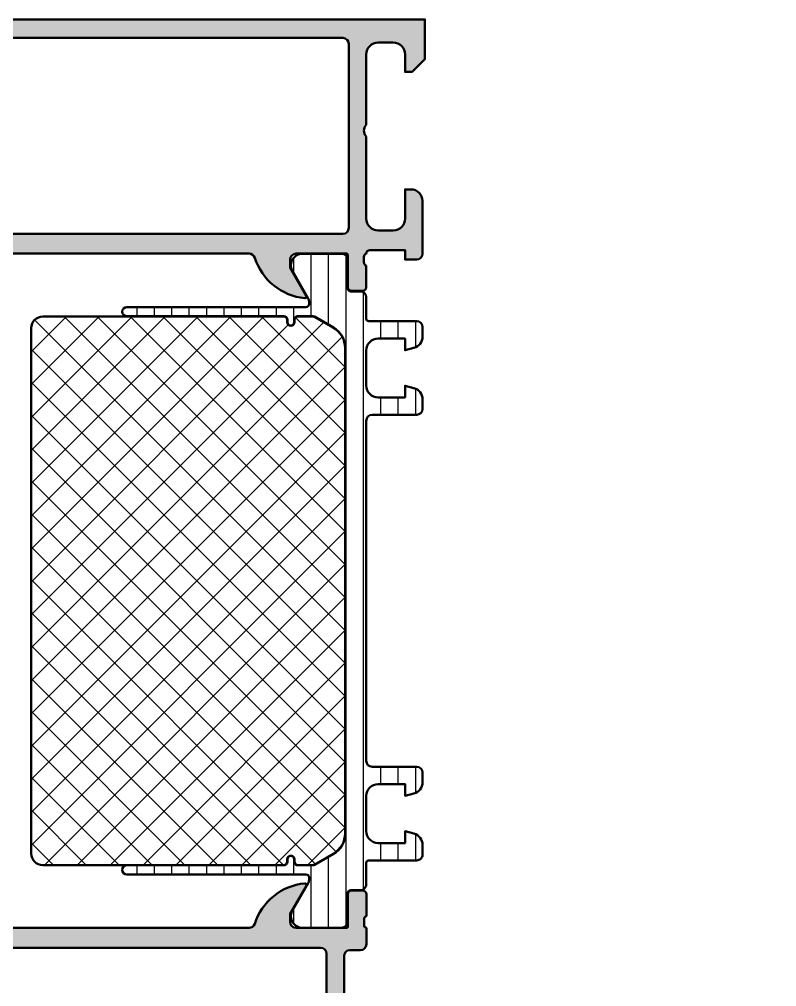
# Model space of a CAD drawing. Extents: x 0 to 114, y -75 to 90.
# Drawn here: x 49.4 to 114, y 7.5 to 90 of the extents above; entities that cross this region are included whole.
import ezdxf

# ---------------------------------------------------------------- set-up
doc = ezdxf.new("R2010")
doc.units = 0
for name, color, linetype, lineweight in [('0S-Alu contour', 7, 'Continuous', 50), ('0S-Alu hatch', 252, 'Continuous', 25), ('0S-Plastic contour', 254, 'Continuous', 50), ('0S-Plastic hatch', 253, 'Continuous', 25), ('0S-PT contour', 91, 'Continuous', 50), ('0S-PT hatch', 103, 'Continuous', 25)]:
    doc.layers.add(name, color=color, linetype=linetype, lineweight=lineweight)

# ---------------------------------------------------------------- blocks, each defined once
blk = doc.blocks.new('445390__541EFB3B_60F4_4F3A_9AED_C607F60F42E0_')
at = {"layer": '0S-Alu hatch'}
h = blk.add_hatch(color=256, dxfattribs=at)
edge = h.paths.add_edge_path()
edge.add_arc((35.49999999999999, 11.09999999999999), 0.4999999999999929, 180, 270)
edge.add_line((35.49999999999999, 10.6), (36.40000000000002, 10.6))
edge.add_ellipse((36.40000000000003, 10.10000000000001), major_axis=(-0.4999999999999929, 0), ratio=1, start_angle=180, end_angle=270.0000000000008, ccw=False)
edge.add_line((36.90000000000002, 10.10000000000001), (36.90000000000001, 3.4311192034013))
edge.add_ellipse((35.90000000000002, 3.4311192034013), major_axis=(-0.9999999999999928, 0), ratio=1, start_angle=94.08561677997449, end_angle=180, ccw=False)
edge.add_line((35.97124704998793, 2.433660503570572), (29.90000000000001, 2.000000000000001))
edge.add_line((29.90000000000001, 2.000000000000001), (9.099999999999998, 1.999999999999999))
edge.add_ellipse((9.099999999999998, 2.499999999999997), major_axis=(-0.4999999999999983, 0), ratio=1, start_angle=0, end_angle=90, ccw=False)
edge.add_line((8.6, 2.499999999999997), (8.6, 3.299999999999998))
edge.add_ellipse((9.1, 3.299999999999998), major_axis=(-0.5, 0), ratio=1, start_angle=270, end_angle=360, ccw=False)
edge.add_line((9.1, 3.799999999999998), (9.6, 3.799999999999998))
edge.add_arc((9.6, 4.299999999999998), 0.5, 270, 360)
edge.add_line((10.1, 4.299999999999994), (10.1, 4.499999999999995))
edge.add_arc((9.600000000000001, 4.5), 0.5, 0, 90)
edge.add_line((9.600000000000001, 5), (6.8, 4.999999999999999))
edge.add_arc((6.799999999999999, 4.5), 0.4999999999999983, 89.99999999999991, 180)
edge.add_line((6.300000000000001, 4.5), (6.300000000000001, 3.999999999999999))
edge.add_line((6.300000000000001, 3.999999999999999), (7.300000000000001, 3.999999999999999))
edge.add_line((7.300000000000001, 3.999999999999999), (7.300000000000002, 2.5))
edge.add_ellipse((6.300000000000002, 2.499999999999999), major_axis=(-1, 0), ratio=1, start_angle=90, end_angle=180, ccw=False)
edge.add_line((6.300000000000002, 1.499999999999999), (2.299999999999999, 1.499999999999998))
edge.add_ellipse((2.299999999999999, 2.499999999999999), major_axis=(-1, 0), ratio=1, start_angle=0, end_angle=90, ccw=False)
edge.add_line((1.299999999999999, 2.499999999999999), (1.299999999999999, 3.999999999999998))
edge.add_line((1.299999999999999, 3.999999999999998), (2.299999999999999, 3.999999999999999))
edge.add_line((2.299999999999999, 3.999999999999999), (2.3, 4.499999999999997))
edge.add_arc((1.799999999999998, 4.499999999999997), 0.5000000000000023, 0, 89.99999999999991)
edge.add_line((1.799999999999999, 5), (0.5000000000000026, 5.000000000000002))
edge.add_arc((0.5000000000000016, 4.5), 0.5000000000000018, 89.99999999999991, 180)
edge.add_line((-2e-16, 4.5), (0, 0.5))
edge.add_arc((0.5, 0.5), 0.5, 180, 269.9999999999999)
edge.add_line((0.4999999999999998, 0), (29.5, -2.1e-15))
edge.add_ellipse((29.5, -0.4999999999999987), major_axis=(-0.4999999999999966, 0), ratio=1, start_angle=180, end_angle=270, ccw=False)
edge.add_line((30, -0.4999999999999991), (29.99999999999998, -73.49999999999999))
edge.add_arc((31.49999999999998, -73.49999999999999), 1.5, 180, 270)
edge.add_line((31.49999999999998, -74.99999999999999), (82.50000000000006, -75.00000000000001))
edge.add_arc((82.50000000000003, -73.50000000000003), 1.499999999999985, 270.0000000000005, 360)
edge.add_line((84.00000000000001, -73.50000000000003), (84, -0.4999999999999858))
edge.add_ellipse((84.49999999999999, -0.4999999999999825), major_axis=(-0.4999999999999858, 0), ratio=1, start_angle=269.9999999999984, end_angle=360, ccw=False)
edge.add_line((84.50000000000001, 3.3e-15), (113.5, 0))
edge.add_arc((113.5, 0.5), 0.5, 270, 360)
edge.add_line((114, 0.5), (114, 4.500000000000001))
edge.add_arc((113.5, 4.500000000000001), 0.5, 0, 90)
edge.add_line((113.5, 5.000000000000001), (112.2, 5.000000000000005))
edge.add_arc((112.2, 4.500000000000019), 0.4999999999999858, 90, 180)
edge.add_line((111.7, 4.500000000000033), (111.7, 3.999999999999999))
edge.add_line((111.7, 3.999999999999999), (112.7, 4))
edge.add_line((112.7, 4), (112.7, 2.500000000000021))
edge.add_ellipse((111.7, 2.500000000000001), major_axis=(-1, 0), ratio=1, start_angle=90, end_angle=180, ccw=False)
edge.add_line((111.7, 1.500000000000001), (107.7, 1.50000000000001))
edge.add_ellipse((107.7, 2.50000000000001), major_axis=(-1, 0), ratio=1, start_angle=0, end_angle=90, ccw=False)
edge.add_line((106.7, 2.500000000000011), (106.7, 3.999999999999998))
edge.add_line((106.7, 3.999999999999998), (107.7, 3.999999999999999))
edge.add_line((107.7, 3.999999999999999), (107.7, 4.499999999999957))
edge.add_arc((107.2, 4.499999999999972), 0.5000000000000285, 0, 90)
edge.add_line((107.2, 5), (104.4, 5.000000000000007))
edge.add_arc((104.4, 4.500000000000021), 0.4999999999999858, 90, 180)
edge.add_line((103.9, 4.500000000000092), (103.9, 4.300000000000031))
edge.add_arc((104.4, 4.299999999999996), 0.5, 180, 270.0000000000017)
edge.add_line((104.4, 3.799999999999996), (104.8999999999999, 3.800000000000008))
edge.add_ellipse((104.8999999999999, 3.29999999999998), major_axis=(-0.5000000000000285, 0), ratio=1, start_angle=180, end_angle=270, ccw=False)
edge.add_line((105.4, 3.299999999999962), (105.4, 2.499999999999991))
edge.add_ellipse((104.8999999999999, 2.500000000000009), major_axis=(-0.5000000000000142, 0), ratio=1, start_angle=90, end_angle=180, ccw=False)
edge.add_line((104.8999999999999, 1.999999999999995), (84.10000000000001, 2.000000000000001))
edge.add_line((84.10000000000001, 2.000000000000001), (78.02875295001209, 2.433660503570569))
edge.add_ellipse((78.1, 3.431119203401318), major_axis=(-1.000000000000013, 0), ratio=1, start_angle=0, end_angle=85.91438322002551, ccw=False)
edge.add_line((77.09999999999998, 3.431119203401317), (77.09999999999998, 10.09999999999999))
edge.add_ellipse((77.6, 10.09999999999999), major_axis=(-0.5000000000000142, 0), ratio=1, start_angle=270, end_angle=360, ccw=False)
edge.add_line((77.6, 10.6), (78.5, 10.6))
edge.add_arc((78.5, 11.09999999999998), 0.4999999999999858, 270, 360)
edge.add_line((78.99999999999999, 11.09999999999998), (79, 12.49999999999999))
edge.add_ellipse((79.07883644654306, 12.7675205919931), major_axis=(-0.2788950563274388, 0), ratio=1, start_angle=-1.164589373961121, end_angle=73.58012358050348, ccw=False)
edge.add_line((78.799999, 12.77318899999081), (78.799999, 13.22678299999139))
edge.add_ellipse((79.07886709564316, 13.23244365946856), major_axis=(-0.2789255417371458, 0), ratio=1, start_angle=-73.5754054446432, end_angle=1.1628700729103798, ccw=False)
edge.add_line((78.99999999999999, 13.4999869999915), (79, 15.379998))
edge.add_arc((78.69999999999999, 15.379998), 0.3000000000000114, 0, 90)
edge.add_line((78.69999999999999, 15.67999800000001), (77.72002568095719, 15.679998))
edge.add_arc((77.72002568095719, 15.37999800000002), 0.2999999999999829, 90, 180)
edge.add_line((77.4200256809572, 15.37999800000002), (77.4200256809572, 12.62000000000001))
edge.add_ellipse((77.30002568095723, 12.62000000000001), major_axis=(-0.1199999999999761, 0), ratio=1, start_angle=90, end_angle=180, ccw=False)
edge.add_line((77.30002568095723, 12.50000000000003), (73.00000000000004, 12.50000000000003))
edge.add_ellipse((73.00000000000004, 13.00000000000003), major_axis=(-0.5, 0), ratio=1, start_angle=0, end_angle=90, ccw=False)
edge.add_line((72.50000000000004, 13.00000000000008), (72.50000000000011, 13.70000000000008))
edge.add_line((72.50000000000011, 13.70000000000008), (73.88149545762253, 16.0928203230276))
edge.add_arc((73.7618802153519, 16.16188021535175), 0.1381197846482771, 329.9999999999972, 455.6225775507961)
edge.add_arc((74.23822324117366, 11.32339113815268), 4.99999999999951, 95.62257755079023, 162.2515836439295)
edge.add_ellipse((68.99999999999984, 13.00000000000052), major_axis=(-0.5000000000004983, 0), ratio=1, start_angle=90, end_angle=162.2515836439297, ccw=False)
edge.add_line((68.99999999999984, 12.50000000000002), (45.00000000000011, 12.50000000000003))
edge.add_ellipse((45.00000000000011, 13.00000000000055), major_axis=(-0.500000000000517, 0), ratio=1, start_angle=17.74841635607038, end_angle=90, ccw=False)
edge.add_arc((39.76177675882631, 11.3233911381527), 4.99999999999949, 17.74841635607047, 84.3774224492089)
edge.add_arc((40.23811978464816, 16.16188021535176), 0.1381197846482664, 84.37742244920636, 210.0000000000005)
edge.add_line((40.11850454237752, 16.09282032302763), (41.49999999999987, 13.7000000000001))
edge.add_line((41.49999999999987, 13.7000000000001), (41.49999999999995, 13.00000000000009))
edge.add_ellipse((40.99999999999996, 13.00000000000002), major_axis=(-0.4999999999999858, 0), ratio=1, start_angle=90, end_angle=180, ccw=False)
edge.add_line((40.99999999999996, 12.50000000000004), (36.69997431904277, 12.50000000000003))
edge.add_ellipse((36.69997431904277, 12.62000000000001), major_axis=(-0.1199999999999761, 0), ratio=1, start_angle=0, end_angle=90, ccw=False)
edge.add_line((36.57997431904279, 12.62000000000001), (36.57997431904279, 15.37999800000001))
edge.add_arc((36.2799743190428, 15.37999800000001), 0.2999999999999971, 0, 90)
edge.add_line((36.2799743190428, 15.67999800000001), (35.30000000000001, 15.67999800000001))
edge.add_arc((35.30000000000001, 15.379998), 0.3000000000000114, 90, 180)
edge.add_line((35, 15.379998), (35, 13.4999869999915))
edge.add_ellipse((34.92113290435684, 13.23244365946857), major_axis=(-0.278925541737144, 0), ratio=1, start_angle=178.8371299271155, end_angle=253.5754054446462, ccw=False)
edge.add_line((35.200001, 13.22678299999152), (35.200001, 12.77318899999148))
edge.add_ellipse((34.92116355345696, 12.76752059199311), major_axis=(-0.2788950563274308, 0), ratio=1, start_angle=106.4198764194924, end_angle=181.1645893740985, ccw=False)
edge.add_line((35, 12.49999999999999), (35, 11.09999999999999))
edge = h.paths.add_edge_path()
edge.add_line((75.1, 1.599999999999999), (38.9, 1.600000000000001))
edge.add_ellipse((38.9, 2.100000000000001), major_axis=(-0.5, 0), ratio=1, start_angle=0, end_angle=90, ccw=False)
edge.add_line((38.4, 2.100000000000001), (38.39999999999999, 10.3))
edge.add_ellipse((38.89999999999999, 10.3), major_axis=(-0.5, 0), ratio=1, start_angle=270, end_angle=360, ccw=False)
edge.add_line((38.89999999999999, 10.8), (75.1, 10.8))
edge.add_ellipse((75.1, 10.3), major_axis=(-0.5, 0), ratio=1, start_angle=180, end_angle=270, ccw=False)
edge.add_line((75.6, 10.3), (75.6, 2.100000000000006))
edge.add_ellipse((75.1, 2.100000000000004), major_axis=(-0.5, 0), ratio=1, start_angle=90, end_angle=180, ccw=False)
edge = h.paths.add_edge_path()
edge.add_line((31.99999999999999, -71.5), (32, -0.5))
edge.add_ellipse((32.5, -0.4999999999999984), major_axis=(-0.5, 0), ratio=1, start_angle=270, end_angle=360, ccw=False)
edge.add_line((32.5, 1.6e-15), (81.5, 0))
edge.add_ellipse((81.5, -0.5), major_axis=(-0.5, 0), ratio=1, start_angle=180, end_angle=270, ccw=False)
edge.add_line((82, -0.5), (82, -71.5))
edge.add_ellipse((81.5, -71.5), major_axis=(-0.5, 0), ratio=1, start_angle=90, end_angle=180, ccw=False)
edge.add_line((81.5, -72), (32.49999999999999, -72))
edge.add_ellipse((32.49999999999999, -71.5), major_axis=(-0.5, 0), ratio=1, start_angle=0, end_angle=90, ccw=False)
at = {"layer": '0S-Alu contour', "color": 7}
for points in [[(72.50000000000004, 13.00000000000008), (72.50000000000011, 13.70000000000008), (73.88149545762253, 16.0928203230276)], [(78.69999999999999, 15.67999800000001), (77.72002568095719, 15.679998)], [(77.4200256809572, 15.37999800000002), (77.4200256809572, 12.62000000000001)], [(78.99999999999999, 13.4999869999915), (79, 15.379998)], [(78.799999, 12.77318899999081), (78.799999, 13.22678299999139)], [(68.99999999999984, 12.50000000000002), (45.00000000000011, 12.50000000000003)], [(77.30002568095723, 12.50000000000003), (73.00000000000004, 12.50000000000003)], [(78.99999999999999, 11.09999999999998), (79, 12.49999999999999)], [(38.89999999999999, 10.8), (75.1, 10.8)], [(75.6, 10.3), (75.6, 2.100000000000006)], [(77.09999999999998, 3.431119203401317), (77.09999999999998, 10.09999999999999)], [(77.6, 10.6), (78.5, 10.6)]]:
    blk.add_lwpolyline(points, dxfattribs=at)
for centre, radius, start, end in [((74.23822324117366, 11.32339113815268), 4.99999999999951, 95.62257755079023, 162.2515836439295), ((73.7618802153519, 16.16188021535175), 0.1381197846482771, 329.9999999999972, 95.62257755079611), ((77.72002568095719, 15.37999800000002), 0.2999999999999829, 90, 180), ((78.69999999999999, 15.379998), 0.3000000000000114, 0, 90), ((78.5, 11.09999999999998), 0.4999999999999858, 270, 0)]:
    blk.add_arc(centre, radius, start, end, dxfattribs=at)
at = {"layer": '0S-Alu contour', "color": 7, "extrusion": (0, 0, -1)}
for centre, radius, start, end in [((-79.07886709564316, 13.23244365946856), 0.2789255417371458, 358.8371299270896, 73.57540544464332), ((-68.99999999999984, 13.00000000000052), 0.5000000000004983, 197.7484163560703, 270), ((-73.00000000000004, 13.00000000000003), 0.5, 270, 0), ((-77.30002568095723, 12.62000000000001), 0.1199999999999761, 180, 270), ((-79.07883644654306, 12.7675205919931), 0.2788950563274388, 286.4198764194965, 1.164589373961092), ((-75.1, 10.3), 0.5, 90, 180), ((-77.6, 10.09999999999999), 0.5000000000000142, 0, 90)]:
    blk.add_arc(centre, radius, start, end, dxfattribs=at)
blk = doc.blocks.new('245323__992BF1FC_5A64_401B_8318_E4103313FAB8___43CEB9C8_2DA6_4820_9456_BE8744EDEC01_')
at = {"layer": '0S-Plastic hatch'}
h = blk.add_hatch(dxfattribs=at)
h.set_pattern_fill('ANSI31', color=256, scale=0.4680000000000001, angle=45, style=0)
h.set_pattern_definition([(90, (0, 0), (-1.4859, 0), [])])
edge = h.paths.add_edge_path()
edge.add_arc((79.20000000000122, 64.45000000004713), 0.2100000000000222, 180, 270.0000000000039)
edge.add_line((79.20000000000124, 64.2400000000471), (83.30000000000122, 64.24000000004703))
edge.add_ellipse((83.3000000000012, 63.75000000004705), major_axis=(-0.4899999999999807, 0), ratio=1, start_angle=180, end_angle=269.99999999999835, ccw=False)
edge.add_line((83.79000000000119, 63.75000000004704), (83.79000000000116, 62.91925077667265))
edge.add_ellipse((82.80000000000128, 62.91925077667268), major_axis=(-0.9899999999998952, 0), ratio=1, start_angle=105.0000000000039, end_angle=180, ccw=False)
edge.add_line((83.0562308546528, 61.96298420864661), (82.31000000000112, 61.76303225377548))
edge.add_line((82.31000000000112, 61.76303225377548), (82.31000000000117, 62.76000000004696))
edge.add_line((82.31000000000117, 62.76000000004696), (80.0000000000012, 62.7600000000471))
edge.add_arc((80.00000000000114, 61.7500000000471), 1.010000000000005, 89.99999999999677, 180)
edge.add_line((78.99000000000113, 61.75000000004714), (78.99000000000103, 58.75000000004713))
edge.add_arc((80.00000000000101, 58.7500000000471), 1.009999999999976, 180, 269.9999999999976)
edge.add_line((80.00000000000097, 57.74000000004713), (82.31000000000101, 57.74000000004702))
edge.add_line((82.31000000000101, 57.74000000004702), (82.31000000000104, 58.73696774631861))
edge.add_line((82.31000000000104, 58.73696774631861), (83.05623085465251, 58.53701579144757))
edge.add_ellipse((82.80000000000105, 57.58074922342142), major_axis=(-0.9899999999999664, 0), ratio=1, start_angle=180, end_angle=255.0000000000015, ccw=False)
edge.add_line((83.79000000000102, 57.58074922342137), (83.79000000000094, 56.75000000004693))
edge.add_ellipse((83.30000000000099, 56.75000000004695), major_axis=(-0.4899999999999664, 0), ratio=1, start_angle=90, end_angle=180, ccw=False)
edge.add_line((83.30000000000099, 56.26000000004698), (79.50000000000097, 56.2600000000471))
edge.add_arc((79.50000000000097, 55.7500000000471), 0.509999999999998, 90, 180)
edge.add_line((78.99000000000098, 55.75000000004711), (78.99000000000007, 26.74999999999992))
edge.add_arc((79.50000000000004, 26.7499999999999), 0.5099999999999767, 180, 269.9999999999984)
edge.add_line((79.50000000000001, 26.23999999999993), (83.30000000000008, 26.23999999999982))
edge.add_ellipse((83.30000000000007, 25.74999999999985), major_axis=(-0.4899999999999701, 0), ratio=1, start_angle=180, end_angle=269.99999999999835, ccw=False)
edge.add_line((83.79000000000003, 25.74999999999982), (83.78999999999999, 24.91925077662549))
edge.add_ellipse((82.7999999999999, 24.91925077662553), major_axis=(-0.9900000000000942, 0), ratio=1, start_angle=104.999999999994, end_angle=180, ccw=False)
edge.add_line((83.05623085465132, 23.96298420859923), (82.30999999999999, 23.76303225372832))
edge.add_line((82.30999999999999, 23.76303225372832), (82.30999999999999, 24.75999999999983))
edge.add_line((82.30999999999999, 24.75999999999983), (79.99999999999991, 24.75999999999987))
edge.add_arc((79.9999999999999, 23.74999999999994), 1.00999999999993, 89.9999999999992, 180)
edge.add_line((78.98999999999997, 23.74999999999996), (78.98999999999988, 20.74999999999995))
edge.add_arc((79.99999999999987, 20.74999999999992), 1.00999999999999, 180, 269.9999999999992)
edge.add_line((79.99999999999984, 19.73999999999993), (82.30999999999985, 19.73999999999985))
edge.add_line((82.30999999999985, 19.73999999999985), (82.30999999999989, 20.73696774627145))
edge.add_line((82.30999999999989, 20.73696774627145), (83.0562308546514, 20.53701579140031))
edge.add_ellipse((82.79999999999986, 19.58074922337416), major_axis=(-0.9899999999999854, 0), ratio=1, start_angle=180, end_angle=254.9999999999958, ccw=False)
edge.add_line((83.78999999999984, 19.58074922337413), (83.78999999999981, 18.74999999999973))
edge.add_ellipse((83.29999999999983, 18.74999999999976), major_axis=(-0.4899999999999807, 0), ratio=1, start_angle=89.9999999999967, end_angle=180, ccw=False)
edge.add_line((83.2999999999998, 18.25999999999978), (79.19999999999983, 18.25999999999994))
edge.add_arc((79.19999999999983, 18.04999999999992), 0.2100000000000186, 90, 180)
edge.add_line((78.98999999999981, 18.04999999999993), (78.98999999999974, 16.20999432109044))
edge.add_ellipse((78.50000267890206, 16.20999432109045), major_axis=(-0.4899973210976753, 0), ratio=1, start_angle=89.9999999999983, end_angle=180, ccw=False)
edge.add_line((78.50000267890205, 15.71999699999278), (77.68966866665959, 15.71999699999997))
edge.add_arc((77.68966866665953, 15.40999699999991), 0.3100000000000538, 89.99999999998948, 180.0079248428868)
edge.add_line((77.37966866962476, 15.4099541224737), (77.38000061237648, 13.01006375010292))
edge.add_ellipse((76.89000463963298, 13.00999597742343), major_axis=(-0.4899959774304124, 0), ratio=1, start_angle=89.9999999982237, end_angle=180.0079247354532, ccw=False)
edge.add_line((76.89000463961779, 12.51999999999302), (73.41417750380852, 12.5200000000001))
edge.add_ellipse((73.55577115088462, 13.49981807472294), major_axis=(-0.9899960709244716, 0), ratio=1, start_angle=-32.740756988377996, end_angle=81.77710364110033, ccw=False)
edge.add_line((72.7230594459037, 14.03524634894243), (74.04169560553912, 16.31919148718637))
edge.add_arc((73.60002263447416, 16.57419146097195), 0.5099999999999995, 330.0000034006501, 360.0057438232341)
edge.add_line((74.11002263191146, 16.57424258777202), (74.10999999868388, 16.80002606457016))
edge.add_arc((73.84999999994506, 16.79999999995479), 0.2600000000452897, 0.0057438170791521, 89.99999999386515)
edge.add_line((73.8499999999729, 17.06000000000009), (58.57101353298074, 17.06000000000113))
edge.add_ellipse((58.57101353298076, 17.44925907311761), major_axis=(-0.3892590731164738, 0), ratio=1, start_angle=-90.0000000000021, end_angle=89.9999999999979, ccw=False)
edge.add_line((58.57101353298077, 17.83851814623408), (71.9548640214774, 17.83851814623368))
edge.add_arc((71.95486402147742, 18.1500000000002), 0.3114818537665194, 269.9999999999973, 360)
edge.add_line((72.26634587524394, 18.1500000000002), (72.26634587524394, 18.35057079528636))
edge.add_ellipse((72.5557750799577, 18.35057079528636), major_axis=(-0.2894292047137554, 0), ratio=1, start_angle=180, end_angle=360, ccw=False)
edge.add_line((72.84520428467145, 18.35057079528635), (72.84520428467145, 18.15000000000012))
edge.add_arc((73.15520428467137, 18.15000000000009), 0.309999999999917, 180, 273.3384387210533)
edge.add_line((73.17325675763445, 17.84052607828799), (74.46501280945999, 17.84052607828754))
edge.add_arc((74.46501280946006, 18.05052607828756), 0.2100000000000151, 269.9999999999806, 299.9999999999989)
edge.add_line((74.57001280946005, 17.86866074349281), (76.2049999999998, 18.81262103807239))
edge.add_arc((75.19999999999992, 20.55333209967914), 2.009999999999961, 299.9999999999967, 360)
edge.add_line((77.20999999999987, 20.55333209967907), (77.21000000000113, 61.94666790036812))
edge.add_arc((75.20000000000122, 61.94666790036819), 2.009999999999905, 0, 59.99999999999482)
edge.add_line((76.20500000000133, 63.68737896197473), (74.57001280946176, 64.63133925655455))
edge.add_arc((74.4650128094618, 64.44947392175989), 0.2099999999999226, 59.99999999999999, 90.00000000001165)
edge.add_line((74.46501280946175, 64.65947392175981), (73.1732567576383, 64.65947392175967))
edge.add_arc((73.15520428467313, 64.35000000004734), 0.3100000000002648, 86.66156127856368, 180)
edge.add_line((72.84520428467287, 64.35000000004734), (72.84520428467285, 64.14942920476112))
edge.add_ellipse((72.55577507995909, 64.14942920476113), major_axis=(-0.2894292047137554, 0), ratio=1, start_angle=0, end_angle=180, ccw=False)
edge.add_line((72.26634587524534, 64.14942920476113), (72.26634587524536, 64.35000000004723))
edge.add_arc((71.95486402147878, 64.35000000004727), 0.3114818537665798, 0, 90)
edge.add_line((71.95486402147878, 64.66148185381385), (58.57101353298219, 64.66148185381424))
edge.add_ellipse((58.57101353298221, 65.05074092693066), major_axis=(-0.3892590731164205, 0), ratio=1, start_angle=-90.0000000000021, end_angle=89.9999999999979, ccw=False)
edge.add_line((58.57101353298222, 65.44000000004706), (73.84999999997434, 65.44000000004729))
edge.add_arc((73.84999999997434, 65.70000000006476), 0.2600000000174703, 270, 359.9942561768293)
edge.add_line((74.10999999868534, 65.6999739354216), (74.11002263191295, 65.92575741233097))
edge.add_arc((73.60002263457949, 65.92580853910323), 0.5099999998961592, 359.9942561798751, 389.9999966024663)
edge.add_line((74.04169560554065, 66.18080851286092), (72.72305944590552, 68.46475365110472))
edge.add_ellipse((73.55577115088633, 69.00018192532438), major_axis=(-0.9899960709244833, 0), ratio=1, start_angle=-81.7771036410926, end_angle=32.74075698839118, ccw=False)
edge.add_line((73.4141775038101, 69.98000000004723), (76.89000463961956, 69.98000000005409))
edge.add_ellipse((76.89000463961953, 69.49000402260852), major_axis=(-0.4899959774455738, 0), ratio=1, start_angle=179.9920751942274, end_angle=269.9999999999967, ccw=False)
edge.add_line((77.38000061237811, 69.48993624932793), (77.37966866962628, 67.09004587703228))
edge.add_arc((77.68966866667627, 67.09000300006231), 0.3100000000152022, 179.9920752598558, 269.9999999976912)
edge.add_line((77.68966866666378, 66.7800030000471), (78.50000267890368, 66.78000300005425))
edge.add_ellipse((78.50000267890361, 66.2900056789566), major_axis=(-0.489997321097647, 0), ratio=1, start_angle=180, end_angle=269.9999999999917, ccw=False)
edge.add_line((78.99000000000126, 66.29000567895656), (78.9900000000012, 64.45000000004714))
at = {"layer": '0S-Plastic contour', "color": 7}
for points in [[(73.4141775038101, 69.98000000004723), (76.89000463961956, 69.98000000005409)], [(77.38000061237811, 69.48993624932793), (77.37966866962628, 67.09004587703228)], [(74.04169560554065, 66.18080851286092), (72.72305944590552, 68.46475365110472)], [(77.68966866666378, 66.7800030000471), (78.50000267890368, 66.78000300005425)], [(78.99000000000126, 66.29000567895656), (78.9900000000012, 64.45000000004714)], [(58.57101353298222, 65.44000000004706), (73.84999999997434, 65.44000000004729)], [(74.10999999868534, 65.6999739354216), (74.11002263191295, 65.92575741233097)], [(71.95486402147878, 64.66148185381385), (58.57101353298219, 64.66148185381424)], [(72.26634587524534, 64.14942920476113), (72.26634587524536, 64.35000000004723)], [(72.84520428467287, 64.35000000004734), (72.84520428467285, 64.14942920476112)], [(74.46501280946175, 64.65947392175981), (73.1732567576383, 64.65947392175967)], [(76.20500000000133, 63.68737896197473), (74.57001280946176, 64.63133925655455)], [(79.20000000000124, 64.2400000000471), (83.30000000000122, 64.24000000004703)], [(83.79000000000119, 63.75000000004704), (83.79000000000116, 62.91925077667265)], [(83.0562308546528, 61.96298420864661), (82.31000000000112, 61.76303225377548), (82.31000000000117, 62.76000000004696), (80.0000000000012, 62.7600000000471)], [(77.20999999999987, 20.55333209967907), (77.21000000000113, 61.94666790036812)], [(78.99000000000113, 61.75000000004714), (78.99000000000103, 58.75000000004713)], [(80.00000000000097, 57.74000000004713), (82.31000000000101, 57.74000000004702), (82.31000000000104, 58.73696774631861), (83.05623085465251, 58.53701579144757)], [(83.79000000000102, 57.58074922342137), (83.79000000000094, 56.75000000004693)], [(83.30000000000099, 56.26000000004698), (79.50000000000097, 56.2600000000471)], [(78.99000000000098, 55.75000000004711), (78.99000000000007, 26.74999999999992)], [(79.50000000000001, 26.23999999999993), (83.30000000000008, 26.23999999999982)], [(83.79000000000003, 25.74999999999982), (83.78999999999999, 24.91925077662549)], [(83.05623085465132, 23.96298420859923), (82.30999999999999, 23.76303225372832), (82.30999999999999, 24.75999999999983), (79.99999999999991, 24.75999999999987)], [(78.98999999999997, 23.74999999999996), (78.98999999999988, 20.74999999999995)], [(79.99999999999984, 19.73999999999993), (82.30999999999985, 19.73999999999985), (82.30999999999989, 20.73696774627145), (83.0562308546514, 20.53701579140031)], [(83.78999999999984, 19.58074922337413), (83.78999999999981, 18.74999999999973)], [(72.26634587524394, 18.1500000000002), (72.26634587524394, 18.35057079528636)], [(72.84520428467145, 18.35057079528635), (72.84520428467145, 18.15000000000012)], [(74.57001280946005, 17.86866074349281), (76.2049999999998, 18.81262103807239)], [(83.2999999999998, 18.25999999999978), (79.19999999999983, 18.25999999999994)], [(58.57101353298077, 17.83851814623408), (71.9548640214774, 17.83851814623368)], [(73.17325675763445, 17.84052607828799), (74.46501280945999, 17.84052607828754)], [(78.98999999999981, 18.04999999999993), (78.98999999999974, 16.20999432109044)], [(73.8499999999729, 17.06000000000009), (58.57101353298074, 17.06000000000113)], [(74.11002263191146, 16.57424258777202), (74.10999999868388, 16.80002606457016)], [(72.7230594459037, 14.03524634894243), (74.04169560553912, 16.31919148718637)], [(78.50000267890205, 15.71999699999278), (77.68966866665959, 15.71999699999997)], [(77.37966866962476, 15.4099541224737), (77.38000061237648, 13.01006375010292)], [(76.89000463961779, 12.51999999999302), (73.41417750380852, 12.5200000000001)]]:
    blk.add_lwpolyline(points, dxfattribs=at)
at = {"layer": '0S-Plastic contour', "color": 7, "extrusion": (0, 0, -1)}
for centre, radius, start, end in [((-73.55577115088633, 69.00018192532438), 0.9899960709244833, 327.2592430116088, 81.77710364109276), ((-76.89000463961953, 69.49000402260852), 0.4899959774455738, 90.00000000000333, 180.0079248057727), ((-78.50000267890361, 66.2900056789566), 0.489997321097647, 90.00000000000831, 180), ((-58.57101353298221, 65.05074092693066), 0.3892590731164205, 270.0000000000021, 90.0000000000021), ((-72.55577507995909, 64.14942920476113), 0.2894292047137554, 180, 0), ((-83.3000000000012, 63.75000000004705), 0.4899999999999807, 90.00000000000165, 180), ((-82.80000000000128, 62.91925077667268), 0.9899999999998954, 180, 254.9999999999961), ((-82.80000000000105, 57.58074922342142), 0.9899999999999666, 104.9999999999985, 180), ((-83.30000000000099, 56.75000000004695), 0.4899999999999665, 180, 270), ((-83.30000000000007, 25.74999999999985), 0.4899999999999701, 90.00000000000165, 180), ((-82.7999999999999, 24.91925077662553), 0.9900000000000942, 180, 255.000000000006), ((-82.79999999999986, 19.58074922337416), 0.9899999999999854, 105.0000000000042, 180), ((-72.5557750799577, 18.35057079528636), 0.2894292047137554, 0, 180), ((-83.29999999999983, 18.74999999999976), 0.4899999999999807, 180, 270.0000000000033), ((-58.57101353298076, 17.44925907311761), 0.3892590731164738, 270.0000000000021, 90.0000000000021), ((-78.50000267890206, 16.20999432109045), 0.4899973210976754, 180, 270.0000000000017), ((-73.55577115088462, 13.49981807472294), 0.9899960709244716, 278.2228963588998, 32.740756988378), ((-76.89000463963298, 13.00999597742343), 0.4899959774304124, 179.9920752645468, 270.0000000017763)]:
    blk.add_arc(centre, radius, start, end, dxfattribs=at)
at = {"layer": '0S-Plastic contour', "color": 7}
for centre, radius, start, end in [((77.68966866667627, 67.09000300006231), 0.3100000000152022, 179.9920752598558, 269.9999999976912), ((73.60002263457949, 65.92580853910323), 0.5099999998961592, 359.9942561798751, 29.99999660246627), ((73.84999999997434, 65.70000000006476), 0.2600000000174703, 270, 359.9942561768293), ((71.95486402147878, 64.35000000004727), 0.3114818537665798, 0, 90), ((73.15520428467313, 64.35000000004734), 0.3100000000002648, 86.66156127856368, 180), ((74.4650128094618, 64.44947392175989), 0.2099999999999226, 59.99999999999999, 90.00000000001165), ((79.20000000000122, 64.45000000004713), 0.2100000000000222, 180, 270.0000000000039), ((75.20000000000122, 61.94666790036819), 2.009999999999905, 0, 59.99999999999482), ((80.00000000000114, 61.7500000000471), 1.010000000000005, 89.99999999999677, 180), ((80.00000000000101, 58.7500000000471), 1.009999999999976, 180, 269.9999999999976), ((79.50000000000097, 55.7500000000471), 0.509999999999998, 90, 180), ((79.50000000000004, 26.7499999999999), 0.5099999999999767, 180, 269.9999999999984), ((79.9999999999999, 23.74999999999994), 1.00999999999993, 89.9999999999992, 180), ((79.99999999999987, 20.74999999999992), 1.00999999999999, 180, 269.9999999999992), ((75.19999999999992, 20.55333209967914), 2.009999999999961, 299.9999999999967, 0), ((71.95486402147742, 18.1500000000002), 0.3114818537665194, 269.9999999999973, 0), ((73.15520428467137, 18.15000000000009), 0.309999999999917, 180, 273.3384387210533), ((79.19999999999983, 18.04999999999992), 0.2100000000000186, 90, 180), ((74.46501280946006, 18.05052607828756), 0.2100000000000151, 269.9999999999806, 299.9999999999989), ((73.84999999994506, 16.79999999995479), 0.2600000000452897, 0.0057438170791521, 89.99999999386515), ((73.60002263447416, 16.57419146097195), 0.5099999999999995, 330.0000034006501, 0.0057438232341285), ((77.68966866665953, 15.40999699999991), 0.3100000000000538, 89.99999999998948, 180.0079248428868)]:
    blk.add_arc(centre, radius, start, end, dxfattribs=at)
blk = doc.blocks.new('465540__E5FB5D7D_33D8_417F_AD3D_38097FE7B938_')
at = {"layer": '0S-PT hatch'}
h = blk.add_hatch(dxfattribs=at)
h.set_pattern_fill('ANSI37', color=256, scale=0.625, angle=90, style=0)
h.set_pattern_definition([(135, (0, 0), (-1.403165018917055, -1.403165018917055), []), (225, (0, 0), (1.403165018917055, -1.403165018917055), [])])
edge = h.paths.add_edge_path()
edge.add_line((50.41000000000118, 63.65020331974346), (50.40999999999982, 18.84979668030532))
edge.add_arc((51.39999999999981, 18.84979668030529), 0.9899999999999948, 180, 269.9999999999988)
edge.add_line((51.39999999999979, 17.8597966803053), (71.95634587524391, 17.85979668030466))
edge.add_arc((71.95634587524394, 18.14979668030468), 0.2900000000000133, 269.9999999999944, 360)
edge.add_line((72.24634587524395, 18.14979668030467), (72.2463458752439, 18.35036747559089))
edge.add_ellipse((72.5557750799577, 18.35036747559088), major_axis=(-0.3094292047137799, 0), ratio=1, start_angle=180, end_angle=360, ccw=False)
edge.add_line((72.86520428467148, 18.35036747559087), (72.86520428467145, 18.14979668030465))
edge.add_arc((73.15520428467144, 18.14979668030465), 0.289999999999992, 180, 266.5483281938177)
edge.add_line((73.13774436919662, 17.86032275859216), (74.46501280946025, 17.86032275859211))
edge.add_arc((74.46501280946023, 18.0503227585921), 0.1899999999999835, 270.0000000000043, 299.9999999999975)
edge.add_line((74.56001280946022, 17.88577793187306), (76.1949999999998, 18.82973822645258))
edge.add_arc((75.19999999999987, 20.55312877998364), 1.989999999999984, 299.9999999999976, 360)
edge.add_line((77.18999999999986, 20.55312877998359), (77.19000000000112, 61.94646458067262))
edge.add_arc((75.20000000000114, 61.94646458067269), 1.98999999999998, 0, 59.99999999999865)
edge.add_line((76.19500000000117, 63.66985513420369), (74.56001280946164, 64.61381542878331))
edge.add_arc((74.46501280946168, 64.44927060206432), 0.189999999999929, 60.00000000000783, 90.00000000000857)
edge.add_line((74.46501280946167, 64.63927060206424), (73.13828197638574, 64.6392706020643))
edge.add_arc((73.15574189186067, 64.34979668035182), 0.289999999999996, 93.45167180620476, 180)
edge.add_line((72.86574189186068, 64.34979668035182), (72.86574189186065, 64.14922588506556))
edge.add_ellipse((72.55577507995909, 64.14922588506559), major_axis=(-0.3099668119015604, 0), ratio=1, start_angle=0, end_angle=180, ccw=False)
edge.add_line((72.24580826805753, 64.14922588506562), (72.24580826805754, 64.34979668030469))
edge.add_arc((71.95540162866659, 64.34979668030469), 0.2904066393909659, 0, 89.99999999986822)
edge.add_line((71.95540162866726, 64.64020331969566), (51.40000000000346, 64.6402033197434))
edge.add_arc((51.40000000000116, 63.65020331974342), 0.9899999999999806, 89.99999999986677, 180)
at = {"layer": '0S-PT contour', "color": 7}
for points in [[(71.95540162866726, 64.64020331969566), (51.40000000000346, 64.6402033197434)], [(72.24580826805753, 64.14922588506562), (72.24580826805754, 64.34979668030469)], [(72.86574189186068, 64.34979668035182), (72.86574189186065, 64.14922588506556)], [(74.46501280946167, 64.63927060206424), (73.13828197638574, 64.6392706020643)], [(76.19500000000117, 63.66985513420369), (74.56001280946164, 64.61381542878331)], [(50.41000000000118, 63.65020331974346), (50.40999999999982, 18.84979668030532)], [(77.18999999999986, 20.55312877998359), (77.19000000000112, 61.94646458067262)], [(72.24634587524395, 18.14979668030467), (72.2463458752439, 18.35036747559089)], [(72.86520428467148, 18.35036747559087), (72.86520428467145, 18.14979668030465)], [(74.56001280946022, 17.88577793187306), (76.1949999999998, 18.82973822645258)], [(51.39999999999979, 17.8597966803053), (71.95634587524391, 17.85979668030466)], [(73.13774436919662, 17.86032275859216), (74.46501280946025, 17.86032275859211)]]:
    blk.add_lwpolyline(points, dxfattribs=at)
for centre, radius, start, end in [((51.40000000000116, 63.65020331974342), 0.9899999999999806, 89.99999999986677, 180), ((71.95540162866659, 64.34979668030469), 0.2904066393909659, 0, 89.99999999986822), ((73.15574189186067, 64.34979668035182), 0.289999999999996, 93.45167180620476, 180), ((74.46501280946168, 64.44927060206432), 0.189999999999929, 60.00000000000783, 90.00000000000857), ((75.20000000000114, 61.94646458067269), 1.98999999999998, 0, 59.99999999999865), ((75.19999999999987, 20.55312877998364), 1.989999999999984, 299.9999999999976, 0), ((51.39999999999981, 18.84979668030529), 0.9899999999999948, 180, 269.9999999999988), ((71.95634587524394, 18.14979668030468), 0.2900000000000133, 269.9999999999944, 0), ((73.15520428467144, 18.14979668030465), 0.289999999999992, 180, 266.5483281938177), ((74.46501280946023, 18.0503227585921), 0.1899999999999835, 270.0000000000043, 299.9999999999975)]:
    blk.add_arc(centre, radius, start, end, dxfattribs=at)
at = {"layer": '0S-PT contour', "color": 7, "extrusion": (0, 0, -1)}
for centre, radius, start, end in [((-72.55577507995909, 64.14922588506559), 0.3099668119015604, 180, 0), ((-72.5557750799577, 18.35036747559088), 0.3094292047137799, 0, 180)]:
    blk.add_arc(centre, radius, start, end, dxfattribs=at)
blk = doc.blocks.new('345130__68BD5C05_E2D4_4499_8DA0_AB3C219D1371_')
at = {"layer": '0S-Alu hatch'}
h = blk.add_hatch(color=256, dxfattribs=at)
edge = h.paths.add_edge_path()
edge.add_arc((32.69999999999972, 86.99000000000697), 1.010000000000005, 90, 180)
edge.add_line((31.68999999999972, 86.99000000000697), (31.68999999999971, 85.50000000000698))
edge.add_line((31.68999999999971, 85.50000000000698), (31.10414213562344, 85.50000000000698))
edge.add_line((31.10414213562344, 85.50000000000698), (30.00999999999973, 86.5941421356307))
edge.add_line((30.00999999999973, 86.5941421356307), (30.00999999999971, 89.98000000000697))
edge.add_line((30.00999999999971, 89.98000000000697), (83.98999999999972, 89.98000000000697))
edge.add_line((83.98999999999972, 89.98000000000697), (83.9899999999997, 86.5941421356307))
edge.add_line((83.9899999999997, 86.5941421356307), (82.895857864376, 85.50000000000698))
edge.add_line((82.895857864376, 85.50000000000698), (82.3099999999997, 85.50000000000698))
edge.add_line((82.3099999999997, 85.50000000000698), (82.3099999999997, 86.99000000000697))
edge.add_arc((81.29999999999971, 86.99000000000697), 1.00999999999999, 0, 90.00000000000081)
edge.add_line((81.29999999999971, 88.00000000000696), (79.99999999999972, 88.00000000000698))
edge.add_arc((79.99999999999972, 86.99000000000697), 1.010000000000005, 90, 180)
edge.add_line((78.98999999999971, 86.99000000000697), (78.98999999999971, 80.99398412674114))
edge.add_arc((79.52499999999972, 80.49000000000697), 0.7350000000000085, 136.7098923765414, 223.2901076234586)
edge.add_line((78.98999999999971, 79.9860158732728), (78.98999999999971, 72.99000000000697))
edge.add_arc((79.99999999999972, 72.99000000000697), 1.010000000000005, 180, 269.9999999999992)
edge.add_line((79.9999999999997, 71.98000000000695), (81.2999999999997, 71.98000000000695))
edge.add_arc((81.2999999999997, 72.99000000000694), 1.00999999999999, 270, 360)
edge.add_line((82.30999999999969, 72.99000000000694), (82.3099999999997, 75.48000000000698))
edge.add_line((82.3099999999997, 75.48000000000698), (82.7999999999997, 75.48000000000697))
edge.add_ellipse((82.7999999999997, 74.49000000000697), major_axis=(-0.9899999999999948, 0), ratio=1, start_angle=180, end_angle=269.9999999999992, ccw=False)
edge.add_line((83.7899999999997, 74.49000000000697), (83.78999999999971, 69.99000000000694))
edge.add_ellipse((83.29999999999971, 69.99000000000693), major_axis=(-0.4899999999999949, 0), ratio=1, start_angle=90, end_angle=180, ccw=False)
edge.add_line((83.29999999999971, 69.50000000000693), (82.3099999999997, 69.50000000000698))
edge.add_line((82.3099999999997, 69.50000000000698), (82.30999999999973, 70.30000000000697))
edge.add_line((82.30999999999973, 70.30000000000697), (79.2999999999997, 70.30000000000697))
edge.add_arc((79.29999999999971, 69.99000000000694), 0.3100000000000307, 90.00000000000261, 178.6312174954983)
edge.add_arc((79.07883644654167, 69.72247940800975), 0.2888950563262878, 107.8904509844126, 181.1442552589379)
edge.add_line((78.7899989999997, 69.71671026206974), (78.7899989999997, 69.2633175893266))
edge.add_arc((79.07886709564282, 69.25755634053839), 0.2889255417371144, 178.8574318584394, 252.0866793135196)
edge.add_line((78.98999999999968, 68.98263706515007), (78.9899999999997, 67.11000200000694))
edge.add_ellipse((78.6999999999997, 67.11000200000693), major_axis=(-0.289999999999992, 0), ratio=1, start_angle=90.00000000000279, end_angle=180, ccw=False)
edge.add_line((78.69999999999972, 66.82000200000692), (77.72002568095692, 66.82000200000692))
edge.add_ellipse((77.72002568095692, 67.11000200000694), major_axis=(-0.2900000000000062, 0), ratio=1, start_angle=0, end_angle=90, ccw=False)
edge.add_line((77.43002568095692, 67.11000200000694), (77.4300256809569, 69.87000000000694))
edge.add_arc((77.3000256809569, 69.87000000000694), 0.1299999999999954, 0, 90.00000000000627)
edge.add_line((77.30002568095689, 70.00000000000693), (72.99999999999967, 70.00000000000693))
edge.add_arc((72.99999999999967, 69.49000000000694), 0.5099999999999909, 90, 180)
edge.add_line((72.4899999999997, 69.49000000000694), (72.48999999999968, 68.78732050808262))
edge.add_line((72.48999999999968, 68.78732050808262), (73.87283520358422, 66.39217967697938))
edge.add_ellipse((73.7618802153514, 66.32811978465523), major_axis=(-0.1281197846483015, 0), ratio=1, start_angle=84.37742244920798, end_angle=210.000000000001, ccw=False)
edge.add_ellipse((74.23822324117344, 71.16660886185481), major_axis=(-4.990000000000075, 0), ratio=1, start_angle=17.74841635606998, end_angle=84.37742244920707, ccw=False)
edge.add_arc((68.99999999999962, 69.49000000000702), 0.5099999999999509, 17.74841635606878, 90.0000000000016)
edge.add_line((68.9999999999996, 70.00000000000698), (44.99999999999976, 70.00000000000695))
edge.add_arc((44.99999999999976, 69.49000000000704), 0.5099999999999058, 90, 162.251583643929)
edge.add_ellipse((39.76177675882595, 71.16660886185485), major_axis=(-4.990000000000098, 0), ratio=1, start_angle=95.62257755079321, end_angle=162.25158364393, ccw=False)
edge.add_ellipse((40.23811978464804, 66.32811978465524), major_axis=(-0.1281197846482896, 0), ratio=1, start_angle=-29.9999999999971, end_angle=95.62257755079202, ccw=False)
edge.add_line((40.12716479641523, 66.39217967697938), (41.50999999999974, 68.78732050808262))
edge.add_line((41.50999999999974, 68.78732050808262), (41.50999999999972, 69.49000000000696))
edge.add_arc((40.99999999999972, 69.49000000000693), 0.5099999999999909, 0, 90)
edge.add_line((40.99999999999972, 70.00000000000692), (36.69997431904248, 70.00000000000693))
edge.add_arc((36.69997431904249, 69.87000000000695), 0.1299999999999812, 90.00000000000314, 180)
edge.add_line((36.56997431904251, 69.87000000000697), (36.56997431904251, 67.11000200000694))
edge.add_ellipse((36.2799743190425, 67.11000200000694), major_axis=(-0.2900000000000133, 0), ratio=1, start_angle=90.00000000000142, end_angle=180, ccw=False)
edge.add_line((36.2799743190425, 66.82000200000692), (35.29999999999971, 66.82000200000692))
edge.add_ellipse((35.2999999999997, 67.11000200000693), major_axis=(-0.289999999999992, 0), ratio=1, start_angle=0, end_angle=90.00000000000142, ccw=False)
edge.add_line((35.00999999999971, 67.11000200000694), (35.00999999999971, 68.98263706515006))
edge.add_arc((34.92113290435656, 69.2575563405384), 0.288925541737143, 287.9133206864827, 361.142568141485)
edge.add_line((35.21000099999972, 69.26331758932623), (35.21000099999972, 69.7167102620696))
edge.add_arc((34.9211635534566, 69.72247940801259), 0.2888950563274786, 358.8557447404747, 432.1095490152812)
edge.add_arc((34.70000000000011, 69.99000000000655), 0.3100000000004077, 1.36878250521989, 90.00000000007488)
edge.add_line((34.6999999999997, 70.30000000000695), (31.68999999999969, 70.30000000000699))
edge.add_line((31.68999999999969, 70.30000000000699), (31.68999999999971, 69.50000000000698))
edge.add_line((31.68999999999971, 69.50000000000698), (30.6999999999997, 69.50000000000695))
edge.add_ellipse((30.6999999999997, 69.99000000000693), major_axis=(-0.4899999999999807, 0), ratio=1, start_angle=0, end_angle=90.0000000000012, ccw=False)
edge.add_line((30.20999999999971, 69.99000000000692), (30.20999999999971, 74.49000000000697))
edge.add_ellipse((31.19999999999972, 74.49000000000697), major_axis=(-0.9900000000000019, 0), ratio=1, start_angle=270.0000000000002, end_angle=360, ccw=False)
edge.add_line((31.19999999999971, 75.48000000000698), (31.68999999999972, 75.48000000000697))
edge.add_line((31.68999999999972, 75.48000000000697), (31.68999999999972, 72.99000000000697))
edge.add_arc((32.69999999999972, 72.99000000000697), 1.010000000000001, 180, 270)
edge.add_line((32.69999999999972, 71.98000000000695), (33.99999999999971, 71.98000000000695))
edge.add_arc((33.99999999999971, 72.99000000000697), 1.010000000000005, 270, 360)
edge.add_line((35.00999999999971, 72.99000000000697), (35.00999999999971, 79.9860158732728))
edge.add_arc((34.47499999999971, 80.49000000000697), 0.7350000000000035, 316.709892376541, 403.290107623459)
edge.add_line((35.00999999999971, 80.99398412674114), (35.00999999999971, 86.99000000000697))
edge.add_arc((33.99999999999971, 86.99000000000697), 1.009999999999998, 0, 90)
edge.add_line((33.99999999999971, 88.00000000000696), (32.69999999999972, 88.00000000000698))
edge = h.paths.add_edge_path()
edge.add_arc((37.00001799965639, 87.88972055053647), 0.5000027408751322, 90.0000000000106, 179.9996859215192)
edge.add_line((36.50001525878877, 87.8897232914041), (36.50001525878127, 72.18972884561092))
edge.add_arc((37.00001799965639, 72.18972884561092), 0.5000027408751251, 180, 270)
edge.add_line((37.00001799965639, 71.6897261047358), (76.99985516165906, 71.68972610473578))
edge.add_arc((76.99985516165896, 72.18972884561092), 0.5000027408751322, 270.0000000000114, 360)
edge.add_line((77.49985790253409, 72.18972884561092), (77.49985790253409, 87.8897205505367))
edge.add_arc((76.99985516165896, 87.88972055053647), 0.5000027408751322, 0, 90)
edge.add_line((76.99985516165896, 88.38972329141158), (37.0000179996563, 88.38972329141158))
at = {"layer": '0S-Alu contour', "color": 7}
for points in [[(31.68999999999972, 86.99000000000697), (31.68999999999971, 85.50000000000698), (31.10414213562344, 85.50000000000698), (30.00999999999973, 86.5941421356307), (30.00999999999971, 89.98000000000697), (83.98999999999972, 89.98000000000697), (83.9899999999997, 86.5941421356307), (82.895857864376, 85.50000000000698), (82.3099999999997, 85.50000000000698), (82.3099999999997, 86.99000000000697)], [(76.99985516165896, 88.38972329141158), (37.0000179996563, 88.38972329141158)], [(33.99999999999971, 88.00000000000696), (32.69999999999972, 88.00000000000698)], [(36.50001525878877, 87.8897232914041), (36.50001525878127, 72.18972884561092)], [(77.49985790253409, 72.18972884561092), (77.49985790253409, 87.8897205505367)], [(81.29999999999971, 88.00000000000696), (79.99999999999972, 88.00000000000698)], [(35.00999999999971, 80.99398412674114), (35.00999999999971, 86.99000000000697)], [(78.98999999999971, 86.99000000000697), (78.98999999999971, 80.99398412674114)], [(35.00999999999971, 72.99000000000697), (35.00999999999971, 79.9860158732728)], [(78.98999999999971, 79.9860158732728), (78.98999999999971, 72.99000000000697)], [(31.19999999999971, 75.48000000000698), (31.68999999999972, 75.48000000000697), (31.68999999999972, 72.99000000000697)], [(82.30999999999969, 72.99000000000694), (82.3099999999997, 75.48000000000698), (82.7999999999997, 75.48000000000697)], [(30.20999999999971, 69.99000000000692), (30.20999999999971, 74.49000000000697)], [(83.7899999999997, 74.49000000000697), (83.78999999999971, 69.99000000000694)], [(32.69999999999972, 71.98000000000695), (33.99999999999971, 71.98000000000695)], [(79.9999999999997, 71.98000000000695), (81.2999999999997, 71.98000000000695)], [(37.00001799965639, 71.6897261047358), (76.99985516165906, 71.68972610473578)], [(34.6999999999997, 70.30000000000695), (31.68999999999969, 70.30000000000699), (31.68999999999971, 69.50000000000698), (30.6999999999997, 69.50000000000695)], [(83.29999999999971, 69.50000000000693), (82.3099999999997, 69.50000000000698), (82.30999999999973, 70.30000000000697), (79.2999999999997, 70.30000000000697)], [(35.21000099999972, 69.26331758932623), (35.21000099999972, 69.7167102620696)], [(36.56997431904251, 69.87000000000697), (36.56997431904251, 67.11000200000694)], [(40.99999999999972, 70.00000000000692), (36.69997431904248, 70.00000000000693)], [(40.12716479641523, 66.39217967697938), (41.50999999999974, 68.78732050808262), (41.50999999999972, 69.49000000000696)], [(68.9999999999996, 70.00000000000698), (44.99999999999976, 70.00000000000695)], [(72.4899999999997, 69.49000000000694), (72.48999999999968, 68.78732050808262), (73.87283520358422, 66.39217967697938)], [(77.30002568095689, 70.00000000000693), (72.99999999999967, 70.00000000000693)], [(77.43002568095692, 67.11000200000694), (77.4300256809569, 69.87000000000694)], [(78.7899989999997, 69.71671026206974), (78.7899989999997, 69.2633175893266)], [(35.00999999999971, 67.11000200000694), (35.00999999999971, 68.98263706515006)], [(78.98999999999968, 68.98263706515007), (78.9899999999997, 67.11000200000694)], [(36.2799743190425, 66.82000200000692), (35.29999999999971, 66.82000200000692)], [(78.69999999999972, 66.82000200000692), (77.72002568095692, 66.82000200000692)]]:
    blk.add_lwpolyline(points, dxfattribs=at)
for centre, radius, start, end in [((37.00001799965639, 87.88972055053647), 0.5000027408751322, 90.0000000000106, 179.9996859215192), ((76.99985516165896, 87.88972055053647), 0.5000027408751322, 0, 90), ((32.69999999999972, 86.99000000000697), 1.010000000000005, 90, 180), ((33.99999999999971, 86.99000000000697), 1.009999999999998, 0, 90), ((79.99999999999972, 86.99000000000697), 1.010000000000005, 90, 180), ((81.29999999999971, 86.99000000000697), 1.00999999999999, 0, 90.00000000000081), ((34.47499999999971, 80.49000000000697), 0.7350000000000035, 316.709892376541, 43.29010762345899), ((79.52499999999972, 80.49000000000697), 0.7350000000000085, 136.7098923765414, 223.2901076234586), ((32.69999999999972, 72.99000000000697), 1.010000000000001, 180, 270), ((33.99999999999971, 72.99000000000697), 1.010000000000005, 270, 0), ((79.99999999999972, 72.99000000000697), 1.010000000000005, 180, 269.9999999999992), ((81.2999999999997, 72.99000000000694), 1.00999999999999, 270, 0), ((37.00001799965639, 72.18972884561092), 0.5000027408751251, 180, 270), ((76.99985516165896, 72.18972884561092), 0.5000027408751322, 270.0000000000114, 0), ((34.70000000000011, 69.99000000000655), 0.3100000000004077, 1.36878250521989, 90.00000000007488), ((79.29999999999971, 69.99000000000694), 0.3100000000000307, 90.00000000000261, 178.6312174954983), ((34.9211635534566, 69.72247940801259), 0.2888950563274786, 358.8557447404747, 72.10954901528117), ((36.69997431904249, 69.87000000000695), 0.1299999999999812, 90.00000000000314, 180), ((40.99999999999972, 69.49000000000693), 0.5099999999999909, 0, 90), ((44.99999999999976, 69.49000000000704), 0.5099999999999058, 90, 162.251583643929), ((68.99999999999962, 69.49000000000702), 0.5099999999999509, 17.74841635606878, 90.0000000000016), ((72.99999999999967, 69.49000000000694), 0.5099999999999909, 90, 180), ((77.3000256809569, 69.87000000000694), 0.1299999999999954, 0, 90.00000000000627), ((79.07883644654167, 69.72247940800975), 0.2888950563262878, 107.8904509844126, 181.1442552589379), ((34.92113290435656, 69.2575563405384), 0.288925541737143, 287.9133206864827, 1.142568141485027), ((79.07886709564282, 69.25755634053839), 0.2889255417371144, 178.8574318584394, 252.0866793135196)]:
    blk.add_arc(centre, radius, start, end, dxfattribs=at)
at = {"layer": '0S-Alu contour', "color": 7, "extrusion": (0, 0, -1)}
for centre, radius, start, end in [((-31.19999999999972, 74.49000000000697), 0.9900000000000019, 0, 89.9999999999998), ((-82.7999999999997, 74.49000000000697), 0.9899999999999948, 90.00000000000081, 180), ((-30.6999999999997, 69.99000000000693), 0.4899999999999807, 269.9999999999988, 0), ((-39.76177675882595, 71.16660886185485), 4.990000000000098, 197.7484163560701, 264.3774224492068), ((-74.23822324117344, 71.16660886185481), 4.990000000000075, 275.622577550793, 342.25158364393), ((-83.29999999999971, 69.99000000000693), 0.4899999999999949, 180, 270), ((-35.2999999999997, 67.11000200000693), 0.289999999999992, 269.9999999999986, 0), ((-36.2799743190425, 67.11000200000694), 0.2900000000000133, 180, 269.9999999999986), ((-77.72002568095692, 67.11000200000694), 0.2900000000000062, 270, 0), ((-78.6999999999997, 67.11000200000693), 0.289999999999992, 180, 269.9999999999972), ((-40.23811978464804, 66.32811978465524), 0.1281197846482896, 264.377422449208, 29.99999999999705), ((-73.7618802153514, 66.32811978465523), 0.1281197846483015, 149.999999999999, 275.622577550792)]:
    blk.add_arc(centre, radius, start, end, dxfattribs=at)
blk = doc.blocks.new('465540__AA1E12FA_68F9_4F6B_9514_99BEEF6314B3_')
at = {"layer": '0S-Alu contour', "color": 7}
for name in ['345130__68BD5C05_E2D4_4499_8DA0_AB3C219D1371_', '445390__541EFB3B_60F4_4F3A_9AED_C607F60F42E0_']:
    blk.add_blockref(name, (0, 0), dxfattribs=at)
at = {"layer": '0S-Plastic contour', "color": 7}
blk.add_blockref('245323__992BF1FC_5A64_401B_8318_E4103313FAB8___43CEB9C8_2DA6_4820_9456_BE8744EDEC01_', (0, 0), dxfattribs=at)
at = {"layer": '0S-PT contour', "color": 7}
blk.add_blockref('465540__E5FB5D7D_33D8_417F_AD3D_38097FE7B938_', (0, 0), dxfattribs=at)

msp = doc.modelspace()

# ---------------------------------------------------------------- block references
at = {"layer": '0S-Alu contour', "color": 7}
msp.add_blockref('465540__AA1E12FA_68F9_4F6B_9514_99BEEF6314B3_', (0, 0), dxfattribs=at)

doc.saveas('drawing.dxf')
